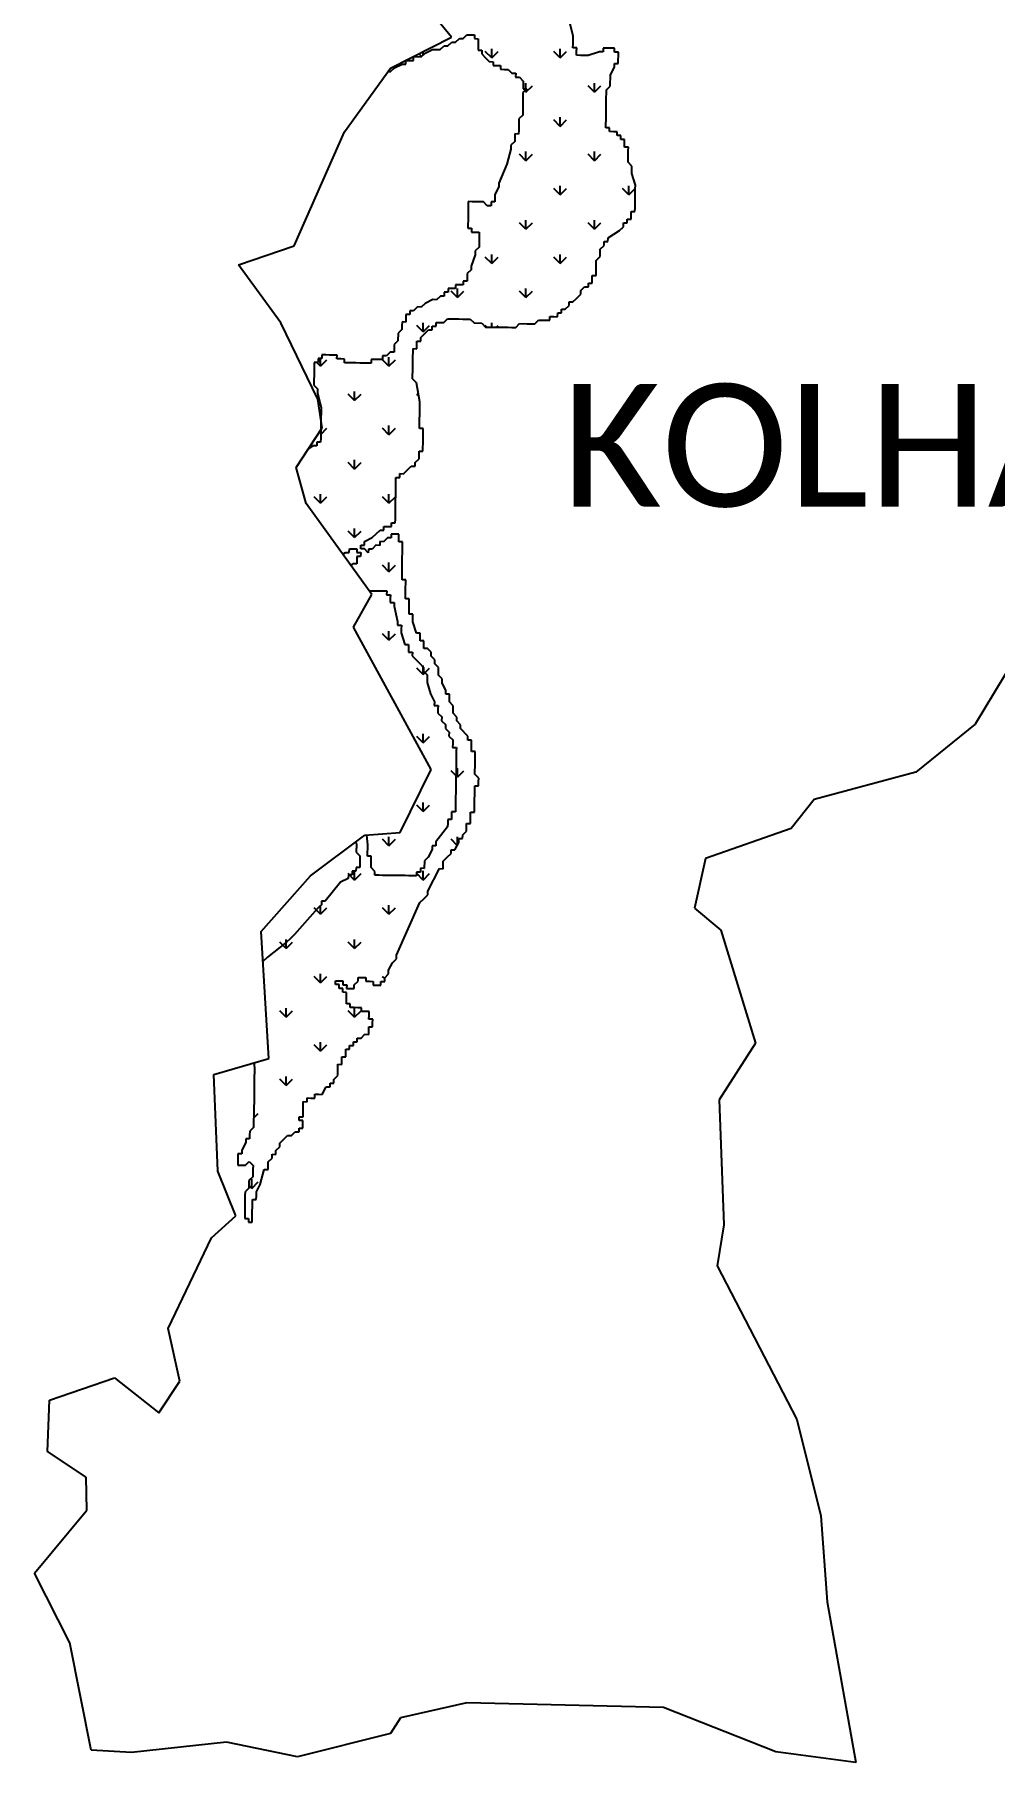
# Model space of a CAD drawing. Header units: metres. Extents: x 264905 to 276210, y 2136098 to 2155975.
# Drawn here: x 264905 to 265912, y 2153187 to 2154999 of the extents above; entities that cross this region are included whole.
import ezdxf

# ---------------------------------------------------------------- set-up
doc = ezdxf.new("R2010")
doc.units = ezdxf.units.M
for name, color, linetype in [('MANGROOVES', 112, 'Continuous'), ('village', 3, 'Continuous'), ('VILLAGE NAME', 250, 'Continuous')]:
    doc.layers.add(name, color=color, linetype=linetype)
doc.styles.add('MtXpl_Calibri', font='calibri.ttf')

msp = doc.modelspace()

# ---------------------------------------------------------------- linework, layer by layer
at = {"layer": 'MANGROOVES'}
for p, q in [((265469.9, 2154996.7), (265466.1, 2155012.7)), ((265330.5, 2154982.9), (265334.6, 2154986.8)), ((265334.6, 2154986.8), (265338.5, 2154986.8)), ((265338.5, 2154986.8), (265342.6, 2154990.7)), ((265342.6, 2154990.7), (265346.5, 2154990.6)), ((265346.5, 2154990.6), (265350.6, 2154994.5)), ((265350.6, 2154994.5), (265354.5, 2154994.5)), ((265354.5, 2154994.5), (265358.6, 2154998.4)), ((265358.6, 2154998.4), (265362.6, 2154998.3)), ((265362.6, 2154998.3), (265366.5, 2154998.3)), ((265366.5, 2154998.3), (265366.5, 2154994.3)), ((265366.5, 2154994.3), (265370.4, 2154994.2)), ((265370.4, 2154990.3), (265370.3, 2154986.3)), ((265370.3, 2154986.3), (265370.3, 2154982.3)), ((265370.4, 2154994.2), (265370.4, 2154990.3)), ((265469.7, 2154984.8), (265469.8, 2154988.8)), ((265473.7, 2154984.7), (265469.7, 2154984.8)), ((265469.8, 2154992.8), (265469.9, 2154996.7)), ((265469.8, 2154988.8), (265469.8, 2154992.8)), ((265473.6, 2154980.8), (265473.7, 2154984.7)), ((265501.5, 2154984.3), (265501.4, 2154980.4)), ((265505.5, 2154984.3), (265501.5, 2154984.3)), ((265509.5, 2154984.2), (265505.5, 2154984.3)), ((265513.4, 2154984.2), (265509.5, 2154984.2)), ((265513.4, 2154980.2), (265513.4, 2154984.2)), ((265282.5, 2154963.7), (265290.5, 2154967.6)), ((265290.5, 2154967.6), (265294.5, 2154967.5)), ((265294.5, 2154967.5), (265294.6, 2154971.5)), ((265294.6, 2154971.5), (265298.5, 2154971.4)), ((265298.5, 2154971.4), (265302.5, 2154971.4)), ((265302.5, 2154971.4), (265302.6, 2154975.4)), ((265302.6, 2154975.4), (265310.5, 2154975.2)), ((265310.5, 2154975.2), (265314.6, 2154979.2)), ((265314.6, 2154979.2), (265322.6, 2154983)), ((265322.6, 2154983), (265326.5, 2154983)), ((265326.5, 2154983), (265330.5, 2154982.9)), ((265370.3, 2154982.3), (265374.2, 2154982.2)), ((265374.2, 2154982.2), (265374.2, 2154978.3)), ((265374.2, 2154978.3), (265378.1, 2154974.2)), ((265378.1, 2154974.2), (265382, 2154970.2)), ((265382, 2154970.2), (265386, 2154970.1)), ((265386, 2154970.1), (265385.9, 2154966.2)), ((265385.9, 2154966.2), (265389.9, 2154966.1)), ((265389.9, 2154966.1), (265393.9, 2154966)), ((265393.9, 2154966), (265393.8, 2154962.1)), ((265473.6, 2154976.8), (265473.6, 2154980.8)), ((265477.5, 2154976.7), (265473.6, 2154976.8)), ((265481.5, 2154976.7), (265477.5, 2154976.7)), ((265485.5, 2154976.6), (265481.5, 2154976.7)), ((265497.5, 2154980.4), (265485.5, 2154976.6)), ((265501.4, 2154980.4), (265497.5, 2154980.4)), ((265513.1, 2154964.3), (265513.2, 2154968.3)), ((265513.2, 2154968.3), (265517.2, 2154968.2)), ((265517.3, 2154980.1), (265513.4, 2154980.2)), ((265517.2, 2154972.2), (265517.3, 2154976.1)), ((265517.2, 2154968.2), (265517.2, 2154972.2)), ((265517.3, 2154976.1), (265517.3, 2154980.1)), ((265275.8, 2154959.8), (265278.5, 2154959.8)), ((265278.5, 2154959.8), (265282.5, 2154963.7)), ((265393.8, 2154962.1), (265397.8, 2154962)), ((265397.8, 2154962), (265401.8, 2154962)), ((265401.8, 2154962), (265405.7, 2154957.9)), ((265405.7, 2154957.9), (265409.7, 2154957.9)), ((265409.7, 2154957.9), (265409.6, 2154953.9)), ((265409.6, 2154953.9), (265413.6, 2154953.8)), ((265413.6, 2154953.8), (265417.5, 2154949.8)), ((265417.5, 2154949.8), (265417.4, 2154945.8)), ((265508.9, 2154948.4), (265509, 2154952.4)), ((265508.9, 2154944.5), (265508.9, 2154948.4)), ((265509, 2154956.4), (265513.1, 2154964.3)), ((265509, 2154952.4), (265509, 2154956.4)), ((265417.3, 2154933.9), (265417.1, 2154925.9)), ((265421.4, 2154941.8), (265417.3, 2154937.9)), ((265417.3, 2154937.9), (265417.3, 2154933.9)), ((265417.4, 2154945.8), (265417.4, 2154941.8)), ((265417.4, 2154941.8), (265421.4, 2154941.8)), ((265504.7, 2154932.6), (265504.8, 2154936.6)), ((265504.7, 2154928.6), (265504.7, 2154932.6)), ((265504.8, 2154940.5), (265508.9, 2154944.5)), ((265504.8, 2154936.6), (265504.8, 2154940.5)), ((265417, 2154914), (265412.9, 2154910.1)), ((265417.1, 2154925.9), (265417, 2154914)), ((265504.4, 2154912.7), (265504.5, 2154916.7)), ((265504.4, 2154908.7), (265504.4, 2154912.7)), ((265504.5, 2154920.7), (265504.6, 2154924.6)), ((265504.5, 2154916.7), (265504.5, 2154920.7)), ((265504.6, 2154924.6), (265504.7, 2154928.6)), ((265412.7, 2154894.2), (265408.7, 2154894.3)), ((265408.7, 2154894.3), (265408.7, 2154890.3)), ((265412.8, 2154898.2), (265412.7, 2154894.2)), ((265412.9, 2154906.1), (265412.8, 2154902.1)), ((265412.8, 2154902.1), (265412.8, 2154898.2)), ((265412.9, 2154910.1), (265412.9, 2154906.1)), ((265504.2, 2154900.8), (265504.3, 2154904.8)), ((265508.2, 2154900.7), (265504.2, 2154900.8)), ((265504.3, 2154904.8), (265504.4, 2154908.7)), ((265508.2, 2154896.8), (265508.2, 2154900.7)), ((265512.1, 2154896.7), (265508.2, 2154896.8)), ((265516.1, 2154896.6), (265512.1, 2154896.7)), ((265516, 2154892.7), (265516.1, 2154896.6)), ((265404.5, 2154878.4), (265400.3, 2154862.6)), ((265404.6, 2154882.4), (265404.5, 2154878.4)), ((265408.6, 2154886.3), (265404.6, 2154882.4)), ((265408.7, 2154890.3), (265408.6, 2154886.3)), ((265520, 2154892.6), (265516, 2154892.7)), ((265520, 2154888.6), (265520, 2154892.6)), ((265523.9, 2154888.6), (265520, 2154888.6)), ((265523.8, 2154880.6), (265523.9, 2154884.6)), ((265527.8, 2154880.6), (265523.8, 2154880.6)), ((265523.9, 2154884.6), (265523.9, 2154888.6)), ((265527.7, 2154876.6), (265527.8, 2154880.6)), ((265527.7, 2154872.6), (265527.7, 2154876.6)), ((265400.3, 2154862.6), (265392.1, 2154842.8)), ((265527.6, 2154864.7), (265527.7, 2154872.6)), ((265531.5, 2154860.6), (265527.6, 2154864.7)), ((265531.4, 2154852.7), (265531.5, 2154860.6)), ((265392, 2154838.8), (265387.9, 2154830.9)), ((265392.1, 2154842.8), (265392, 2154838.8)), ((265535.2, 2154840.7), (265531.4, 2154852.7)), ((265535.1, 2154836.7), (265535.2, 2154840.7)), ((265360, 2154823.4), (265359.9, 2154819.4)), ((265363.9, 2154823.3), (265360, 2154823.4)), ((265367.9, 2154823.3), (265363.9, 2154823.3)), ((265371.9, 2154823.2), (265367.9, 2154823.3)), ((265375.9, 2154823.2), (265371.9, 2154823.2)), ((265379.8, 2154819.1), (265375.9, 2154823.2)), ((265387.8, 2154823), (265383.8, 2154823)), ((265383.8, 2154823), (265383.8, 2154819.1)), ((265387.9, 2154830.9), (265387.8, 2154827)), ((265387.8, 2154827), (265387.8, 2154823)), ((265534.8, 2154816.8), (265534.9, 2154820.8)), ((265534.9, 2154824.8), (265535, 2154828.8)), ((265534.9, 2154820.8), (265534.9, 2154824.8)), ((265535, 2154832.7), (265535.1, 2154836.7)), ((265535, 2154828.8), (265535, 2154832.7)), ((265359.7, 2154803.5), (265359.6, 2154799.5)), ((265359.8, 2154811.5), (265359.7, 2154803.5)), ((265359.9, 2154819.4), (265359.8, 2154815.4)), ((265359.8, 2154815.4), (265359.8, 2154811.5)), ((265383.8, 2154819.1), (265379.8, 2154819.1)), ((265526.6, 2154801), (265526.7, 2154805)), ((265526.7, 2154805), (265530.6, 2154805)), ((265530.6, 2154805), (265530.7, 2154808.9)), ((265530.7, 2154808.9), (265530.8, 2154812.9)), ((265530.8, 2154812.9), (265534.7, 2154812.9)), ((265534.7, 2154812.9), (265534.8, 2154816.8)), ((265359.6, 2154799.5), (265359.6, 2154795.6)), ((265359.6, 2154795.6), (265363.5, 2154795.5)), ((265363.5, 2154795.5), (265363.5, 2154791.5)), ((265363.5, 2154791.5), (265367.4, 2154791.5)), ((265367.4, 2154791.5), (265371.4, 2154791.4)), ((265371.4, 2154787.4), (265371.3, 2154783.5)), ((265371.4, 2154791.4), (265371.4, 2154787.4)), ((265506.4, 2154781.5), (265506.5, 2154785.4)), ((265506.5, 2154785.4), (265518.5, 2154793.2)), ((265518.5, 2154793.2), (265522.6, 2154797.1)), ((265522.6, 2154797.1), (265522.6, 2154801.1)), ((265522.6, 2154801.1), (265526.6, 2154801)), ((265367.1, 2154767.6), (265362.9, 2154755.8)), ((265371.2, 2154775.5), (265367.1, 2154771.6)), ((265367.1, 2154771.6), (265367.1, 2154767.6)), ((265371.3, 2154783.5), (265371.2, 2154779.5)), ((265371.2, 2154779.5), (265371.2, 2154775.5)), ((265498.3, 2154769.7), (265498.4, 2154773.6)), ((265498.3, 2154765.7), (265498.3, 2154769.7)), ((265498.4, 2154773.6), (265502.4, 2154777.5)), ((265502.4, 2154777.5), (265502.5, 2154781.5)), ((265502.5, 2154781.5), (265506.4, 2154781.5)), ((265362.9, 2154751.8), (265358.8, 2154747.9)), ((265362.9, 2154755.8), (265362.9, 2154751.8)), ((265494, 2154749.8), (265494.1, 2154753.8)), ((265494, 2154745.9), (265494, 2154749.8)), ((265494.1, 2154753.8), (265494.2, 2154757.8)), ((265494.2, 2154761.8), (265498.3, 2154765.7)), ((265494.2, 2154757.8), (265494.2, 2154761.8)), ((265342.7, 2154732.2), (265338.7, 2154732.3)), ((265338.7, 2154732.3), (265338.7, 2154728.3)), ((265346.7, 2154732.1), (265342.7, 2154732.2)), ((265350.7, 2154736.1), (265346.7, 2154736.1)), ((265346.7, 2154736.1), (265346.7, 2154732.1)), ((265354.7, 2154736), (265350.7, 2154736.1)), ((265358.7, 2154739.9), (265354.7, 2154740)), ((265354.7, 2154740), (265354.7, 2154736)), ((265358.8, 2154743.9), (265358.7, 2154739.9)), ((265358.8, 2154747.9), (265358.8, 2154743.9)), ((265477.8, 2154726.2), (265477.9, 2154730.2)), ((265477.9, 2154730.2), (265481.9, 2154734.1)), ((265481.9, 2154734.1), (265485.9, 2154734.1)), ((265485.9, 2154734.1), (265485.9, 2154738)), ((265485.9, 2154738), (265489.9, 2154738)), ((265489.9, 2154738), (265490, 2154741.9)), ((265490, 2154741.9), (265490, 2154745.9)), ((265490, 2154745.9), (265494, 2154745.9)), ((265306.6, 2154712.9), (265302.6, 2154708.9)), ((265310.6, 2154712.8), (265306.6, 2154712.9)), ((265314.6, 2154716.7), (265310.6, 2154712.8)), ((265322.7, 2154720.6), (265314.6, 2154716.7)), ((265326.6, 2154720.5), (265322.7, 2154720.6)), ((265330.7, 2154724.4), (265326.6, 2154720.5)), ((265334.6, 2154724.4), (265330.7, 2154724.4)), ((265334.7, 2154728.3), (265334.6, 2154724.4)), ((265338.7, 2154728.3), (265334.7, 2154728.3)), ((265461.7, 2154710.6), (265465.7, 2154714.5)), ((265465.7, 2154714.5), (265465.8, 2154718.4)), ((265465.8, 2154718.4), (265469.7, 2154718.4)), ((265469.7, 2154718.4), (265473.8, 2154722.3)), ((265473.8, 2154722.3), (265477.8, 2154726.2)), ((265290.5, 2154697.2), (265290.4, 2154693.2)), ((265294.5, 2154697.1), (265290.5, 2154697.2)), ((265294.6, 2154705.1), (265294.5, 2154701.1)), ((265294.5, 2154701.1), (265294.5, 2154697.1)), ((265298.6, 2154705), (265294.6, 2154705.1)), ((265302.6, 2154708.9), (265298.6, 2154709)), ((265298.6, 2154709), (265298.6, 2154705)), ((265326.2, 2154692.7), (265326.3, 2154696.7)), ((265326.3, 2154696.7), (265330.3, 2154696.6)), ((265330.3, 2154696.6), (265334.2, 2154696.5)), ((265334.2, 2154696.5), (265338.3, 2154700.5)), ((265338.3, 2154700.5), (265342.2, 2154700.4)), ((265342.2, 2154700.4), (265346.2, 2154700.3)), ((265346.2, 2154700.3), (265350.2, 2154700.3)), ((265350.2, 2154700.3), (265354.2, 2154700.2)), ((265354.2, 2154700.2), (265358.1, 2154700.2)), ((265358.1, 2154700.2), (265362.1, 2154700.1)), ((265362.1, 2154700.1), (265366, 2154696.1)), ((265366, 2154696.1), (265374, 2154695.9)), ((265374, 2154695.9), (265377.9, 2154691.9)), ((265409.7, 2154691.4), (265413.7, 2154695.4)), ((265413.7, 2154695.4), (265421.7, 2154695.2)), ((265421.7, 2154695.2), (265429.6, 2154695.1)), ((265429.6, 2154695.1), (265433.7, 2154699)), ((265433.7, 2154699), (265437.6, 2154699)), ((265437.6, 2154699), (265441.6, 2154698.9)), ((265441.6, 2154698.9), (265445.6, 2154698.9)), ((265445.6, 2154698.9), (265445.6, 2154702.8)), ((265445.6, 2154702.8), (265449.6, 2154702.8)), ((265449.6, 2154702.8), (265453.6, 2154702.7)), ((265453.6, 2154702.7), (265453.7, 2154706.7)), ((265453.7, 2154706.7), (265457.6, 2154706.6)), ((265457.6, 2154706.6), (265457.7, 2154710.6)), ((265457.7, 2154710.6), (265461.7, 2154710.6)), ((265286.2, 2154677.4), (265282.2, 2154673.4)), ((265286.4, 2154685.3), (265286.2, 2154677.4)), ((265290.4, 2154689.2), (265286.4, 2154685.3)), ((265290.4, 2154693.2), (265290.4, 2154689.2)), ((265306, 2154673.1), (265306.1, 2154677.1)), ((265306.1, 2154677.1), (265310.1, 2154677)), ((265310.1, 2154681), (265314.2, 2154684.9)), ((265310.1, 2154677), (265310.1, 2154681)), ((265314.2, 2154684.9), (265318.2, 2154688.8)), ((265318.2, 2154688.8), (265322.2, 2154688.8)), ((265322.2, 2154688.8), (265322.2, 2154692.7)), ((265322.2, 2154692.7), (265326.2, 2154692.7)), ((265377.9, 2154691.9), (265381.9, 2154691.9)), ((265381.9, 2154691.9), (265385.8, 2154691.8)), ((265385.8, 2154691.8), (265389.8, 2154691.7)), ((265389.8, 2154691.7), (265393.8, 2154691.7)), ((265393.8, 2154691.7), (265401.7, 2154691.6)), ((265401.7, 2154691.6), (265405.7, 2154691.5)), ((265405.7, 2154691.5), (265409.7, 2154691.4)), ((265202.5, 2154658.7), (265202.4, 2154654.8)), ((265206.4, 2154658.7), (265202.5, 2154658.7)), ((265206.5, 2154662.6), (265206.4, 2154658.7)), ((265210.5, 2154662.6), (265206.5, 2154662.6)), ((265214.4, 2154662.5), (265210.5, 2154662.6)), ((265218.4, 2154662.5), (265214.4, 2154662.5)), ((265222.4, 2154662.4), (265218.4, 2154662.5)), ((265222.3, 2154658.4), (265222.4, 2154662.4)), ((265226.3, 2154658.4), (265222.3, 2154658.4)), ((265230.3, 2154658.3), (265226.3, 2154658.4)), ((265230.2, 2154654.3), (265230.3, 2154658.3)), ((265262.1, 2154657.8), (265258.1, 2154657.9)), ((265258.1, 2154657.9), (265258.1, 2154653.9)), ((265266.1, 2154657.8), (265262.1, 2154657.8)), ((265270, 2154657.7), (265266.1, 2154657.8)), ((265270.1, 2154661.7), (265270, 2154657.7)), ((265274.1, 2154661.6), (265270.1, 2154661.7)), ((265278.1, 2154665.6), (265274.1, 2154661.6)), ((265282.1, 2154665.5), (265278.1, 2154665.6)), ((265282.2, 2154673.4), (265282.1, 2154669.5)), ((265282.1, 2154669.5), (265282.1, 2154665.5)), ((265301.8, 2154657.3), (265301.9, 2154661.2)), ((265301.9, 2154661.2), (265302, 2154665.2)), ((265302, 2154665.2), (265302, 2154669.2)), ((265302, 2154669.2), (265306, 2154669.1)), ((265306, 2154669.1), (265306, 2154673.1)), ((265198.3, 2154642.9), (265198.1, 2154634.9)), ((265198.4, 2154650.8), (265198.3, 2154646.9)), ((265198.3, 2154646.9), (265198.3, 2154642.9)), ((265202.4, 2154654.8), (265198.4, 2154654.8)), ((265198.4, 2154654.8), (265198.4, 2154650.8)), ((265234.2, 2154654.3), (265230.2, 2154654.3)), ((265238.2, 2154654.2), (265234.2, 2154654.3)), ((265242.2, 2154654.2), (265238.2, 2154654.2)), ((265246.1, 2154654.1), (265242.2, 2154654.2)), ((265250.1, 2154654), (265246.1, 2154654.1)), ((265254.1, 2154654), (265250.1, 2154654)), ((265258.1, 2154653.9), (265254.1, 2154654)), ((265301.5, 2154637.4), (265301.6, 2154641.4)), ((265301.6, 2154641.4), (265301.7, 2154645.3)), ((265301.7, 2154649.3), (265301.8, 2154653.3)), ((265301.7, 2154645.3), (265301.7, 2154649.3)), ((265301.8, 2154653.3), (265301.8, 2154657.3)), ((265198.1, 2154634.9), (265198.1, 2154631)), ((265198.1, 2154631), (265202, 2154626.9)), ((265202, 2154626.9), (265201.9, 2154622.9)), ((265201.9, 2154622.9), (265205.7, 2154607)), ((265305.5, 2154633.3), (265301.5, 2154637.4)), ((265309.1, 2154613.4), (265305.5, 2154633.3)), ((265205.7, 2154607), (265205.4, 2154591.1)), ((265309, 2154605.5), (265309.1, 2154609.4)), ((265309, 2154601.5), (265309, 2154605.5)), ((265309.1, 2154609.4), (265309.1, 2154613.4)), ((265205.4, 2154587.1), (265205.3, 2154583.1)), ((265205.4, 2154591.1), (265205.4, 2154587.1)), ((265308.7, 2154585.6), (265308.8, 2154589.6)), ((265312.7, 2154585.5), (265308.7, 2154585.6)), ((265308.8, 2154593.5), (265309, 2154601.5)), ((265308.8, 2154589.6), (265308.8, 2154593.5)), ((265312.6, 2154581.5), (265312.7, 2154585.5)), ((265197.1, 2154567.3), (265192.4, 2154564.3)), ((265201.1, 2154567.3), (265197.1, 2154567.3)), ((265201.2, 2154571.3), (265201.1, 2154567.3)), ((265205.1, 2154571.2), (265201.2, 2154571.3)), ((265205.2, 2154575.2), (265205.1, 2154571.2)), ((265205.3, 2154579.2), (265205.2, 2154575.2)), ((265205.3, 2154583.1), (265205.3, 2154579.2)), ((265312.4, 2154565.6), (265312.5, 2154569.6)), ((265312.5, 2154573.6), (265312.6, 2154581.5)), ((265312.5, 2154569.6), (265312.5, 2154573.6)), ((265304.2, 2154549.9), (265308.3, 2154553.8)), ((265304.2, 2154545.9), (265304.2, 2154549.9)), ((265308.3, 2154557.7), (265308.4, 2154561.7)), ((265308.3, 2154553.8), (265308.3, 2154557.7)), ((265308.4, 2154561.7), (265312.3, 2154561.7)), ((265312.3, 2154561.7), (265312.4, 2154565.6)), ((265284, 2154530.3), (265284.1, 2154534.2)), ((265284.1, 2154534.2), (265288.1, 2154534.2)), ((265288.1, 2154534.2), (265288.1, 2154538.2)), ((265288.1, 2154538.2), (265292.1, 2154538.1)), ((265292.1, 2154538.1), (265296.2, 2154542)), ((265296.2, 2154542), (265300.2, 2154545.9)), ((265300.2, 2154545.9), (265304.2, 2154545.9)), ((265283.7, 2154506.4), (265283.9, 2154518.3)), ((265283.9, 2154522.3), (265284, 2154526.3)), ((265283.9, 2154518.3), (265283.9, 2154522.3)), ((265284, 2154526.3), (265284, 2154530.3)), ((265283.5, 2154494.5), (265283.6, 2154498.5)), ((265283.6, 2154498.5), (265283.7, 2154506.4)), ((265259.3, 2154471), (265267.4, 2154478.8)), ((265267.4, 2154478.8), (265271.4, 2154478.8)), ((265271.4, 2154478.8), (265271.4, 2154482.7)), ((265271.4, 2154482.7), (265279.4, 2154482.6)), ((265279.4, 2154482.6), (265279.4, 2154486.6)), ((265279.4, 2154486.6), (265283.4, 2154486.5)), ((265283.4, 2154486.5), (265283.5, 2154490.5)), ((265283.5, 2154490.5), (265283.5, 2154494.5)), ((265235.2, 2154455.4), (265235.3, 2154459.4)), ((265235.3, 2154459.4), (265239.3, 2154459.4)), ((265239.3, 2154459.4), (265243.2, 2154459.3)), ((265243.2, 2154459.3), (265243.2, 2154455.3)), ((265247.2, 2154459.2), (265247.3, 2154463.2)), ((265251.2, 2154459.2), (265247.2, 2154459.2)), ((265247.3, 2154463.2), (265251.2, 2154463.2)), ((265251.2, 2154463.2), (265251.3, 2154467.1)), ((265255.1, 2154455.1), (265251.2, 2154459.2)), ((265251.3, 2154467.1), (265259.3, 2154471)), ((265255.2, 2154459.1), (265255.1, 2154455.1)), ((265259.1, 2154459.1), (265255.2, 2154459.1)), ((265263.2, 2154463), (265259.1, 2154459.1)), ((265267.1, 2154462.9), (265263.2, 2154463)), ((265267.2, 2154466.9), (265267.1, 2154462.9)), ((265271.2, 2154466.8), (265267.2, 2154466.9)), ((265275.2, 2154470.8), (265271.2, 2154466.8)), ((265279.2, 2154470.7), (265275.2, 2154470.8)), ((265283.2, 2154474.6), (265279.2, 2154474.7)), ((265279.2, 2154474.7), (265279.2, 2154470.7)), ((265287.2, 2154474.6), (265283.2, 2154474.6)), ((265287.1, 2154470.6), (265287.2, 2154474.6)), ((265287.1, 2154466.6), (265287.1, 2154470.6)), ((265291.1, 2154466.5), (265287.1, 2154466.6)), ((265290.9, 2154458.6), (265291, 2154462.6)), ((265290.9, 2154454.6), (265290.9, 2154458.6)), ((265291, 2154462.6), (265291.1, 2154466.5)), ((265228.4, 2154453.6), (265231.3, 2154455.5)), ((265231.3, 2154455.5), (265235.2, 2154455.4)), ((265239, 2154443.5), (265237, 2154441.5)), ((265243, 2154443.4), (265239, 2154443.5)), ((265243.1, 2154447.4), (265243, 2154443.4)), ((265247.1, 2154451.3), (265243.1, 2154451.4)), ((265243.1, 2154451.4), (265243.1, 2154447.4)), ((265243.2, 2154455.3), (265247.2, 2154455.3)), ((265247.2, 2154455.3), (265247.1, 2154451.3)), ((265290.6, 2154438.7), (265290.8, 2154446.7)), ((265290.8, 2154450.6), (265290.9, 2154454.6)), ((265290.8, 2154446.7), (265290.8, 2154450.6)), ((265290.5, 2154430.8), (265290.6, 2154434.7)), ((265290.5, 2154426.8), (265290.5, 2154430.8)), ((265294.4, 2154426.7), (265290.5, 2154426.8)), ((265290.6, 2154434.7), (265290.6, 2154438.7)), ((265294.3, 2154418.8), (265294.4, 2154422.8)), ((265294.4, 2154422.8), (265294.4, 2154426.7)), ((265256, 2154415.4), (265258.5, 2154415.3)), ((265258.5, 2154415.3), (265262.5, 2154415.3)), ((265262.5, 2154415.3), (265266.4, 2154415.2)), ((265266.4, 2154415.2), (265270.4, 2154415.2)), ((265270.4, 2154415.2), (265274.4, 2154415.1)), ((265274.4, 2154415.1), (265274.3, 2154411.1)), ((265274.3, 2154411.1), (265278.3, 2154411.1)), ((265278.3, 2154411.1), (265278.2, 2154407.1)), ((265278.2, 2154407.1), (265278.2, 2154403.1)), ((265294.1, 2154406.9), (265294.2, 2154410.8)), ((265298.1, 2154406.8), (265294.1, 2154406.9)), ((265294.2, 2154410.8), (265294.3, 2154418.8)), ((265298, 2154398.8), (265298.1, 2154406.8)), ((265278.2, 2154403.1), (265282.2, 2154403.1)), ((265282.2, 2154403.1), (265282.1, 2154399.1)), ((265282.1, 2154399.1), (265285.8, 2154383.1)), ((265297.9, 2154394.9), (265298, 2154398.8)), ((265297.9, 2154390.9), (265297.9, 2154394.9)), ((265301.9, 2154390.8), (265297.9, 2154390.9)), ((265301.7, 2154382.9), (265301.9, 2154390.8)), ((265285.8, 2154383.1), (265285.8, 2154379.1)), ((265285.8, 2154379.1), (265289.8, 2154379.1)), ((265289.7, 2154375.1), (265289.6, 2154371.1)), ((265289.6, 2154371.1), (265293.4, 2154359.1)), ((265289.8, 2154379.1), (265289.7, 2154375.1)), ((265305.5, 2154370.9), (265301.7, 2154382.9)), ((265309.5, 2154370.8), (265305.5, 2154370.9)), ((265309.5, 2154366.9), (265309.5, 2154370.8)), ((265293.4, 2154359.1), (265297.4, 2154359.1)), ((265297.4, 2154355.1), (265297.3, 2154351.1)), ((265297.3, 2154351.1), (265301.3, 2154351.1)), ((265297.4, 2154359.1), (265297.4, 2154355.1)), ((265301.3, 2154351.1), (265301.2, 2154347.1)), ((265309.4, 2154362.9), (265309.5, 2154366.9)), ((265313.4, 2154362.8), (265309.4, 2154362.9)), ((265313.3, 2154358.9), (265313.4, 2154362.8)), ((265313.3, 2154354.9), (265313.3, 2154358.9)), ((265317.2, 2154354.8), (265313.3, 2154354.9)), ((265321.1, 2154350.8), (265317.2, 2154354.8)), ((265321.1, 2154346.8), (265321.1, 2154350.8)), ((265301.2, 2154347.1), (265305.1, 2154343.1)), ((265305.1, 2154343.1), (265309, 2154339)), ((265309, 2154339), (265313, 2154335)), ((265313, 2154335), (265312.9, 2154331)), ((265325, 2154342.8), (265321.1, 2154346.8)), ((265324.9, 2154338.8), (265325, 2154342.8)), ((265328.9, 2154334.8), (265324.9, 2154338.8)), ((265328.8, 2154330.8), (265328.9, 2154334.8)), ((265312.9, 2154331), (265316.8, 2154327)), ((265316.8, 2154323), (265316.7, 2154319)), ((265316.7, 2154319), (265320.5, 2154307.1)), ((265316.8, 2154327), (265316.8, 2154323)), ((265328.7, 2154326.8), (265328.8, 2154330.8)), ((265332.7, 2154322.8), (265328.7, 2154326.8)), ((265332.6, 2154318.8), (265332.7, 2154322.8)), ((265336.5, 2154310.8), (265332.6, 2154318.8)), ((265320.5, 2154307.1), (265324.4, 2154299)), ((265324.4, 2154299), (265324.3, 2154295.1)), ((265336.4, 2154306.8), (265336.5, 2154310.8)), ((265340.4, 2154306.8), (265336.4, 2154306.8)), ((265340.3, 2154298.8), (265340.4, 2154306.8)), ((265344.2, 2154294.8), (265340.3, 2154298.8)), ((265324.3, 2154295.1), (265328.3, 2154295)), ((265328.2, 2154291), (265328.1, 2154287.1)), ((265328.1, 2154287.1), (265332.1, 2154283)), ((265328.3, 2154295), (265328.2, 2154291)), ((265332.1, 2154283), (265332, 2154279)), ((265332, 2154279), (265335.9, 2154275)), ((265344, 2154286.8), (265344.1, 2154290.8)), ((265348, 2154282.8), (265344, 2154286.8)), ((265344.1, 2154290.8), (265344.2, 2154294.8)), ((265347.9, 2154278.8), (265348, 2154282.8)), ((265351.8, 2154274.8), (265347.9, 2154278.8)), ((265335.9, 2154275), (265335.9, 2154271)), ((265335.9, 2154271), (265339.8, 2154267)), ((265339.8, 2154267), (265339.7, 2154263)), ((265339.7, 2154263), (265343.6, 2154259)), ((265343.6, 2154259), (265343.6, 2154255)), ((265351.8, 2154270.8), (265351.8, 2154274.8)), ((265359.6, 2154262.7), (265351.8, 2154270.8)), ((265359.5, 2154258.8), (265359.6, 2154262.7)), ((265343.6, 2154255), (265343.5, 2154251)), ((265343.5, 2154251), (265347.5, 2154251)), ((265347.4, 2154243), (265347.3, 2154239.1)), ((265347.5, 2154251), (265347.4, 2154247)), ((265347.4, 2154247), (265347.4, 2154243)), ((265363.5, 2154258.7), (265359.5, 2154258.8)), ((265363.3, 2154246.8), (265363.4, 2154250.7)), ((265367.3, 2154246.7), (265363.3, 2154246.8)), ((265363.4, 2154250.7), (265363.5, 2154254.7)), ((265363.5, 2154254.7), (265363.5, 2154258.7)), ((265367.2, 2154242.7), (265367.3, 2154246.7)), ((265367.2, 2154238.8), (265367.2, 2154242.7)), ((265347.1, 2154223.2), (265347, 2154219.2)), ((265347.2, 2154231.1), (265347.1, 2154227.1)), ((265347.1, 2154227.1), (265347.1, 2154223.2)), ((265347.3, 2154235.1), (265347.2, 2154231.1)), ((265347.3, 2154239.1), (265347.3, 2154235.1)), ((265367, 2154226.8), (265367.1, 2154230.8)), ((265367, 2154222.9), (265367, 2154226.8)), ((265370.9, 2154218.8), (265367, 2154222.9)), ((265367.1, 2154234.8), (265367.2, 2154238.8)), ((265367.1, 2154230.8), (265367.1, 2154234.8)), ((265346.9, 2154211.2), (265346.8, 2154203.3)), ((265347, 2154219.2), (265346.9, 2154211.2)), ((265366.7, 2154207), (265366.8, 2154210.9)), ((265366.7, 2154203), (265366.7, 2154207)), ((265366.8, 2154210.9), (265370.8, 2154210.9)), ((265370.8, 2154214.8), (265370.9, 2154218.8)), ((265370.8, 2154210.9), (265370.8, 2154214.8)), ((265346.6, 2154191.3), (265346.5, 2154187.4)), ((265346.5, 2154187.4), (265346.5, 2154183.4)), ((265346.7, 2154195.3), (265346.6, 2154191.3)), ((265346.8, 2154203.3), (265346.7, 2154199.3)), ((265346.7, 2154199.3), (265346.7, 2154195.3)), ((265366.4, 2154187.1), (265366.5, 2154191.1)), ((265366.4, 2154183.1), (265366.4, 2154187.1)), ((265366.5, 2154195), (265366.7, 2154203)), ((265366.5, 2154191.1), (265366.5, 2154195)), ((265338.4, 2154171.6), (265338.3, 2154167.6)), ((265342.4, 2154175.5), (265338.4, 2154175.6)), ((265338.4, 2154175.6), (265338.4, 2154171.6)), ((265342.5, 2154179.5), (265342.4, 2154175.5)), ((265346.5, 2154183.4), (265342.5, 2154183.5)), ((265342.5, 2154183.5), (265342.5, 2154179.5)), ((265358.2, 2154167.3), (265358.2, 2154171.3)), ((265358.2, 2154171.3), (265362.2, 2154171.2)), ((265362.2, 2154171.2), (265362.3, 2154175.2)), ((265362.3, 2154179.2), (265362.4, 2154183.2)), ((265362.3, 2154175.2), (265362.3, 2154179.2)), ((265362.4, 2154183.2), (265366.4, 2154183.1)), ((265242, 2154151.9), (265242.6, 2154149.2)), ((265254.5, 2154149), (265253.6, 2154159.1)), ((265338.3, 2154167.6), (265326.1, 2154151.9)), ((265326.1, 2154151.9), (265326.1, 2154147.9)), ((265345.9, 2154143.6), (265350, 2154151.5)), ((265350, 2154151.5), (265350.1, 2154155.5)), ((265350.1, 2154155.5), (265354, 2154155.5)), ((265354, 2154155.5), (265354.1, 2154159.4)), ((265354.1, 2154159.4), (265358.1, 2154163.3)), ((265358.1, 2154163.3), (265358.2, 2154167.3)), ((265242.6, 2154149.2), (265242.5, 2154141.2)), ((265242.5, 2154141.2), (265246.4, 2154137.2)), ((265246.4, 2154133.2), (265246.3, 2154129.2)), ((265246.4, 2154137.2), (265246.4, 2154133.2)), ((265254.4, 2154141), (265254.5, 2154145)), ((265254.4, 2154137), (265254.4, 2154141)), ((265258.3, 2154137), (265254.4, 2154137)), ((265254.5, 2154145), (265254.5, 2154149)), ((265258.2, 2154129), (265258.3, 2154133)), ((265258.3, 2154133), (265258.3, 2154137)), ((265313.9, 2154132.2), (265313.8, 2154124.2)), ((265318, 2154136.1), (265313.9, 2154132.2)), ((265322.1, 2154144), (265318, 2154136.1)), ((265326.1, 2154147.9), (265322.1, 2154148)), ((265322.1, 2154148), (265322.1, 2154144)), ((265333.8, 2154131.9), (265337.8, 2154135.8)), ((265337.8, 2154135.8), (265341.9, 2154139.7)), ((265341.9, 2154139.7), (265341.9, 2154143.7)), ((265341.9, 2154143.7), (265345.9, 2154143.6)), ((265234.2, 2154117.5), (265234.1, 2154113.5)), ((265238.2, 2154117.4), (265234.2, 2154117.5)), ((265242.2, 2154121.3), (265238.2, 2154121.4)), ((265238.2, 2154121.4), (265238.2, 2154117.4)), ((265242.3, 2154125.3), (265242.2, 2154121.3)), ((265246.2, 2154125.2), (265242.3, 2154125.3)), ((265246.3, 2154129.2), (265246.2, 2154125.2)), ((265258.2, 2154125.1), (265258.2, 2154129)), ((265262.1, 2154121), (265258.2, 2154125.1)), ((265262, 2154117.1), (265262.1, 2154121)), ((265266, 2154117), (265262, 2154117.1)), ((265270, 2154116.9), (265266, 2154117)), ((265273.9, 2154116.9), (265270, 2154116.9)), ((265281.9, 2154116.8), (265273.9, 2154116.9)), ((265289.8, 2154116.6), (265281.9, 2154116.8)), ((265293.8, 2154116.6), (265289.8, 2154116.6)), ((265297.8, 2154116.5), (265293.8, 2154116.6)), ((265301.8, 2154116.5), (265297.8, 2154116.5)), ((265305.7, 2154116.4), (265301.8, 2154116.5)), ((265305.8, 2154120.4), (265305.7, 2154116.4)), ((265309.8, 2154120.3), (265305.8, 2154120.4)), ((265313.8, 2154124.2), (265309.8, 2154124.3)), ((265309.8, 2154124.3), (265309.8, 2154120.3)), ((265317.4, 2154100.3), (265329.7, 2154124)), ((265329.7, 2154124), (265333.7, 2154123.9)), ((265333.7, 2154127.9), (265333.8, 2154131.9)), ((265333.7, 2154123.9), (265333.7, 2154127.9)), ((265226.1, 2154109.6), (265209.9, 2154090)), ((265234.1, 2154113.5), (265226.1, 2154109.6)), ((265313.3, 2154092.4), (265317.4, 2154096.3)), ((265317.4, 2154096.3), (265317.4, 2154100.3)), ((265201.9, 2154082.2), (265177.6, 2154054.7)), ((265205.9, 2154086.1), (265201.9, 2154082.2)), ((265206, 2154090), (265205.9, 2154086.1)), ((265209.9, 2154090), (265206, 2154090)), ((265284.6, 2154033.2), (265309.3, 2154088.5)), ((265309.3, 2154088.5), (265313.3, 2154092.4)), ((265169.5, 2154046.8), (265149.4, 2154031.2)), ((265173.6, 2154050.8), (265169.5, 2154046.8)), ((265177.6, 2154054.7), (265173.6, 2154050.8)), ((265149.4, 2154031.2), (265144.6, 2154026.5)), ((265276.4, 2154017.4), (265280.5, 2154025.3)), ((265280.5, 2154025.3), (265284.6, 2154029.2)), ((265284.6, 2154029.2), (265284.6, 2154033.2)), ((265220.6, 2154002.4), (265220.6, 2154006.3)), ((265220.6, 2154006.3), (265224.6, 2154006.3)), ((265224.6, 2154006.3), (265228.6, 2154006.2)), ((265228.6, 2154006.2), (265228.5, 2154002.2)), ((265240.4, 2154002.1), (265244.5, 2154006)), ((265244.5, 2154006), (265244.5, 2154009.9)), ((265244.5, 2154009.9), (265248.5, 2154009.9)), ((265248.5, 2154009.9), (265252.5, 2154009.8)), ((265252.5, 2154009.8), (265252.4, 2154005.9)), ((265252.4, 2154005.9), (265256.4, 2154005.8)), ((265256.4, 2154005.8), (265260.4, 2154005.7)), ((265260.4, 2154005.7), (265260.3, 2154001.8)), ((265268.3, 2154001.6), (265268.3, 2154005.6)), ((265268.3, 2154005.6), (265272.3, 2154005.6)), ((265272.3, 2154009.5), (265276.4, 2154013.5)), ((265272.3, 2154005.6), (265272.3, 2154009.5)), ((265276.4, 2154013.5), (265276.4, 2154017.4)), ((265224.5, 2154002.3), (265220.6, 2154002.4)), ((265224.5, 2153998.3), (265224.5, 2154002.3)), ((265228.4, 2153998.3), (265224.5, 2153998.3)), ((265228.4, 2153994.3), (265228.4, 2153998.3)), ((265232.4, 2153994.2), (265228.4, 2153994.3)), ((265228.5, 2154002.2), (265232.5, 2154002.2)), ((265232.2, 2153986.3), (265232.3, 2153990.2)), ((265232.3, 2153990.2), (265232.4, 2153994.2)), ((265232.5, 2154002.2), (265232.4, 2153998.2)), ((265232.4, 2153998.2), (265236.4, 2153998.1)), ((265236.4, 2153998.1), (265240.4, 2153998.1)), ((265240.4, 2153998.1), (265240.4, 2154002.1)), ((265260.3, 2154001.8), (265264.3, 2154001.7)), ((265264.3, 2154001.7), (265268.3, 2154001.6)), ((265232.2, 2153982.3), (265232.2, 2153986.3)), ((265236.2, 2153982.2), (265232.2, 2153982.3)), ((265236.1, 2153978.3), (265236.2, 2153982.2)), ((265240.1, 2153978.2), (265236.1, 2153978.3)), ((265244.1, 2153978.1), (265240.1, 2153978.2)), ((265248, 2153978.1), (265244.1, 2153978.1)), ((265248, 2153974.1), (265248, 2153978.1)), ((265251.9, 2153974.1), (265248, 2153974.1)), ((265255.9, 2153974), (265251.9, 2153974.1)), ((265255.8, 2153966), (265255.9, 2153970)), ((265255.9, 2153970), (265255.9, 2153974)), ((265255.6, 2153954.1), (265255.7, 2153958.1)), ((265255.6, 2153950.1), (265255.6, 2153954.1)), ((265255.7, 2153958.1), (265259.7, 2153958)), ((265259.8, 2153966), (265255.8, 2153966)), ((265259.7, 2153962), (265259.8, 2153966)), ((265259.7, 2153958), (265259.7, 2153962)), ((265231.4, 2153930.6), (265231.5, 2153934.6)), ((265231.5, 2153934.6), (265235.5, 2153934.5)), ((265235.5, 2153934.5), (265235.5, 2153938.5)), ((265235.5, 2153938.5), (265239.5, 2153938.4)), ((265239.5, 2153938.4), (265239.5, 2153942.4)), ((265239.5, 2153942.4), (265243.5, 2153942.4)), ((265243.5, 2153942.4), (265243.6, 2153946.3)), ((265243.6, 2153946.3), (265247.6, 2153946.3)), ((265247.6, 2153946.3), (265251.6, 2153950.2)), ((265251.6, 2153950.2), (265255.6, 2153950.1)), ((265135.3, 2153920.4), (265135.7, 2153912.2)), ((265223.2, 2153914.8), (265223.3, 2153918.8)), ((265223.2, 2153910.9), (265223.2, 2153914.8)), ((265223.3, 2153918.8), (265227.3, 2153918.7)), ((265227.3, 2153922.7), (265227.4, 2153926.7)), ((265227.3, 2153918.7), (265227.3, 2153922.7)), ((265227.4, 2153926.7), (265231.4, 2153926.6)), ((265231.4, 2153926.6), (265231.4, 2153930.6)), ((265135.6, 2153904.2), (265135.4, 2153892.3)), ((265135.7, 2153912.2), (265135.6, 2153904.2)), ((265215, 2153895.1), (265215, 2153899)), ((265215, 2153899), (265219, 2153899)), ((265219, 2153899), (265219.1, 2153903)), ((265219.1, 2153903), (265223.1, 2153906.9)), ((265223.1, 2153906.9), (265223.2, 2153910.9)), ((265135.3, 2153884.3), (265135.1, 2153868.4)), ((265135.4, 2153888.3), (265135.3, 2153884.3)), ((265135.4, 2153892.3), (265135.4, 2153888.3)), ((265186.9, 2153875.6), (265186.9, 2153879.6)), ((265186.9, 2153879.6), (265190.9, 2153879.5)), ((265190.9, 2153879.5), (265191, 2153883.5)), ((265191, 2153883.5), (265194.9, 2153883.4)), ((265194.9, 2153883.4), (265198.9, 2153883.4)), ((265198.9, 2153883.4), (265199, 2153887.4)), ((265199, 2153887.4), (265202.9, 2153887.3)), ((265202.9, 2153887.3), (265206.9, 2153887.2)), ((265206.9, 2153887.2), (265211, 2153895.1)), ((265211, 2153895.1), (265215, 2153895.1)), ((265135.1, 2153868.4), (265134.9, 2153856.5)), ((265182.7, 2153859.8), (265182.7, 2153863.7)), ((265182.7, 2153863.7), (265186.7, 2153863.7)), ((265186.7, 2153867.7), (265186.8, 2153871.6)), ((265186.7, 2153863.7), (265186.7, 2153867.7)), ((265186.8, 2153871.6), (265186.9, 2153875.6)), ((265130.8, 2153848.6), (265130.7, 2153844.6)), ((265130.7, 2153844.6), (265130.7, 2153840.7)), ((265134.8, 2153852.5), (265130.8, 2153848.6)), ((265134.9, 2153856.5), (265134.8, 2153852.5)), ((265166.5, 2153840.1), (265170.5, 2153844)), ((265170.5, 2153844), (265174.5, 2153844)), ((265174.5, 2153844), (265178.5, 2153847.9)), ((265178.5, 2153847.9), (265182.5, 2153847.8)), ((265182.5, 2153847.8), (265182.5, 2153851.8)), ((265182.5, 2153851.8), (265186.5, 2153851.8)), ((265186.6, 2153859.7), (265182.7, 2153859.8)), ((265186.5, 2153851.8), (265186.6, 2153855.7)), ((265186.6, 2153855.7), (265186.6, 2153859.7)), ((265122.5, 2153824.9), (265118.5, 2153824.9)), ((265118.5, 2153824.9), (265118.5, 2153821)), ((265122.6, 2153828.8), (265122.5, 2153824.9)), ((265126.7, 2153836.7), (265122.6, 2153828.8)), ((265130.7, 2153840.7), (265126.7, 2153840.7)), ((265126.7, 2153840.7), (265126.7, 2153836.7)), ((265154.2, 2153820.4), (265154.3, 2153824.4)), ((265154.3, 2153824.4), (265158.3, 2153824.3)), ((265158.3, 2153828.3), (265162.4, 2153832.2)), ((265158.3, 2153824.3), (265158.3, 2153828.3)), ((265162.4, 2153836.2), (265166.5, 2153840.1)), ((265162.4, 2153832.2), (265162.4, 2153836.2)), ((265118.5, 2153821), (265118.4, 2153817)), ((265118.4, 2153817), (265118.4, 2153813)), ((265118.4, 2153813), (265122.3, 2153812.9)), ((265122.3, 2153812.9), (265126.3, 2153812.9)), ((265126.3, 2153812.9), (265130.3, 2153816.8)), ((265130.3, 2153816.8), (265134.3, 2153812.8)), ((265134.2, 2153808.8), (265134.1, 2153804.8)), ((265134.3, 2153812.8), (265134.2, 2153808.8)), ((265141.9, 2153792.8), (265146.1, 2153808.6)), ((265146.1, 2153808.6), (265150.1, 2153808.6)), ((265150.1, 2153812.5), (265150.2, 2153816.5)), ((265150.1, 2153808.6), (265150.1, 2153812.5)), ((265150.2, 2153816.5), (265154.2, 2153820.4)), ((265129.9, 2153789), (265125.9, 2153785.1)), ((265130, 2153792.9), (265129.9, 2153789)), ((265134.1, 2153800.8), (265130, 2153796.9)), ((265130, 2153796.9), (265130, 2153792.9)), ((265134.1, 2153804.8), (265134.1, 2153800.8)), ((265137.8, 2153784.9), (265141.9, 2153792.8)), ((265125.8, 2153777.1), (265125.7, 2153773.1)), ((265125.7, 2153773.1), (265125.7, 2153769.2)), ((265125.9, 2153785.1), (265125.8, 2153781.1)), ((265125.8, 2153781.1), (265125.8, 2153777.1)), ((265133.6, 2153769), (265133.7, 2153773)), ((265133.7, 2153773), (265133.7, 2153777)), ((265133.7, 2153777), (265137.7, 2153776.9)), ((265137.7, 2153776.9), (265137.8, 2153780.9)), ((265137.8, 2153780.9), (265137.8, 2153784.9)), ((265125.6, 2153765.2), (265125.5, 2153761.2)), ((265125.5, 2153761.2), (265125.5, 2153757.2)), ((265125.5, 2153757.2), (265129.4, 2153757.2)), ((265125.7, 2153769.2), (265125.6, 2153765.2)), ((265129.4, 2153757.2), (265129.4, 2153753.2)), ((265129.4, 2153753.2), (265133.4, 2153753.1)), ((265133.4, 2153757.1), (265133.5, 2153761.1)), ((265133.4, 2153753.1), (265133.4, 2153757.1)), ((265133.5, 2153765.1), (265133.6, 2153769)), ((265133.5, 2153761.1), (265133.5, 2153765.1))]:
    msp.add_line(p, q, dxfattribs=at)
at = {"layer": 'MANGROOVES', "linetype": 'Continuous'}
for p, q in [((265311, 2154975.7), (265308.2, 2154978.6)), ((265312.7, 2154977.3), (265312.7, 2154980.8)), ((265384.5, 2154974.1), (265377.8, 2154980.8)), ((265384.5, 2154974.1), (265384.5, 2154983.6)), ((265384.5, 2154974.1), (265391.3, 2154980.8)), ((265456.4, 2154974.1), (265449.6, 2154980.8)), ((265456.4, 2154974.1), (265456.4, 2154983.6)), ((265456.4, 2154974.1), (265463.1, 2154980.8)), ((265420.4, 2154941.8), (265420.4, 2154947.7)), ((265492.3, 2154938.2), (265492.3, 2154947.7)), ((265420.4, 2154938.2), (265419.1, 2154939.6)), ((265420.4, 2154938.2), (265427.2, 2154944.9)), ((265420.4, 2154938.2), (265420.4, 2154940.9)), ((265492.3, 2154938.2), (265485.6, 2154944.9)), ((265492.3, 2154938.2), (265499, 2154944.9)), ((265456.4, 2154902.3), (265456.4, 2154911.8)), ((265456.4, 2154902.3), (265449.6, 2154909)), ((265456.4, 2154902.3), (265463.1, 2154909)), ((265420.4, 2154866.3), (265420.4, 2154875.9)), ((265492.3, 2154866.3), (265492.3, 2154875.9)), ((265420.4, 2154866.3), (265413.7, 2154873.1)), ((265420.4, 2154866.3), (265427.2, 2154873.1)), ((265492.3, 2154866.3), (265485.6, 2154873.1)), ((265492.3, 2154866.3), (265499, 2154873.1)), ((265456.4, 2154830.4), (265456.4, 2154839.9)), ((265528.2, 2154830.4), (265528.2, 2154839.9)), ((265391, 2154836.9), (265391.3, 2154837.2)), ((265456.4, 2154830.4), (265449.6, 2154837.2)), ((265456.4, 2154830.4), (265463.1, 2154837.2)), ((265528.2, 2154830.4), (265521.5, 2154837.2)), ((265528.2, 2154830.4), (265534.9, 2154837.2)), ((265420.4, 2154794.5), (265420.4, 2154804)), ((265492.3, 2154794.5), (265492.3, 2154804)), ((265420.4, 2154794.5), (265413.7, 2154801.2)), ((265420.4, 2154794.5), (265427.2, 2154801.2)), ((265492.3, 2154794.5), (265485.6, 2154801.2)), ((265492.3, 2154794.5), (265499, 2154801.2)), ((265384.5, 2154758.6), (265384.5, 2154768.1)), ((265456.4, 2154758.6), (265456.4, 2154768.1)), ((265384.5, 2154758.6), (265377.8, 2154765.3)), ((265384.5, 2154758.6), (265391.3, 2154765.3)), ((265456.4, 2154758.6), (265449.6, 2154765.3)), ((265456.4, 2154758.6), (265463.1, 2154765.3)), ((265348.6, 2154722.7), (265348.6, 2154732.2)), ((265420.4, 2154722.7), (265420.4, 2154732.2)), ((265348.6, 2154722.7), (265341.9, 2154729.4)), ((265348.6, 2154722.7), (265355.3, 2154729.4)), ((265420.4, 2154722.7), (265413.7, 2154729.4)), ((265420.4, 2154722.7), (265427.2, 2154729.4)), ((265312.7, 2154686.7), (265312.7, 2154696.3)), ((265384.5, 2154691.8), (265384.5, 2154696.3)), ((265312.7, 2154686.7), (265306, 2154693.5)), ((265312.7, 2154686.7), (265319.4, 2154693.5)), ((265379.4, 2154691.9), (265377.8, 2154693.5)), ((265389.5, 2154691.7), (265391.3, 2154693.5)), ((265204.9, 2154650.8), (265204.9, 2154658.7)), ((265276.8, 2154650.8), (265276.8, 2154660.3)), ((265204.9, 2154650.8), (265201, 2154654.8)), ((265204.9, 2154650.8), (265211.7, 2154657.5)), ((265276.8, 2154650.8), (265270, 2154657.5)), ((265276.8, 2154650.8), (265283.5, 2154657.5)), ((265240.8, 2154614.9), (265234.1, 2154621.6)), ((265240.8, 2154614.9), (265240.8, 2154624.4)), ((265240.8, 2154614.9), (265247.6, 2154621.6)), ((265308, 2154619.6), (265306, 2154621.6)), ((265205.3, 2154579.3), (265211.7, 2154585.7)), ((265276.8, 2154579), (265270, 2154585.7)), ((265276.8, 2154579), (265276.8, 2154588.5)), ((265276.8, 2154579), (265283.5, 2154585.7)), ((265240.8, 2154543), (265234.1, 2154549.8)), ((265240.8, 2154543), (265240.8, 2154552.6)), ((265240.8, 2154543), (265247.6, 2154549.8)), ((265204.9, 2154507.1), (265198.2, 2154513.9)), ((265204.9, 2154507.1), (265204.9, 2154516.7)), ((265204.9, 2154507.1), (265211.7, 2154513.9)), ((265276.8, 2154507.1), (265270, 2154513.9)), ((265276.8, 2154507.1), (265276.8, 2154516.7)), ((265276.8, 2154507.1), (265283.5, 2154513.9)), ((265240.8, 2154471.2), (265234.1, 2154477.9)), ((265240.8, 2154471.2), (265240.8, 2154480.7)), ((265240.8, 2154471.2), (265247.6, 2154477.9)), ((265276.8, 2154435.3), (265270, 2154442)), ((265276.8, 2154435.3), (265276.8, 2154444.8)), ((265276.8, 2154435.3), (265283.5, 2154442)), ((265276.8, 2154363.4), (265270, 2154370.2)), ((265276.8, 2154363.4), (265276.8, 2154373)), ((265276.8, 2154363.4), (265283.5, 2154370.2)), ((265312.7, 2154327.5), (265306, 2154334.3)), ((265312.7, 2154327.5), (265312.7, 2154337)), ((265312.7, 2154327.5), (265319.4, 2154334.3)), ((265282.9, 2154297.8), (265283.5, 2154298.3)), ((265312.7, 2154255.7), (265306, 2154262.4)), ((265312.7, 2154255.7), (265312.7, 2154265.2)), ((265312.7, 2154255.7), (265319.4, 2154262.4)), ((265348.6, 2154219.8), (265341.9, 2154226.5)), ((265348.6, 2154219.8), (265348.6, 2154229.3)), ((265348.6, 2154219.8), (265355.3, 2154226.5)), ((265312.7, 2154183.8), (265306, 2154190.6)), ((265312.7, 2154183.8), (265312.7, 2154193.4)), ((265312.7, 2154183.8), (265319.4, 2154190.6)), ((265276.8, 2154147.9), (265270, 2154154.7)), ((265276.8, 2154147.9), (265276.8, 2154157.4)), ((265276.8, 2154147.9), (265283.5, 2154154.7)), ((265348.3, 2154148.2), (265341.9, 2154154.7)), ((265348.6, 2154148.9), (265348.6, 2154157.4)), ((265240.8, 2154112), (265234.1, 2154118.7)), ((265240.8, 2154112), (265240.8, 2154121.5)), ((265240.8, 2154112), (265247.6, 2154118.7)), ((265312.7, 2154112), (265306, 2154118.7)), ((265312.7, 2154112), (265312.7, 2154121.5)), ((265312.7, 2154112), (265319.4, 2154118.7)), ((265204.9, 2154076.1), (265198.2, 2154082.8)), ((265204.9, 2154076.1), (265204.9, 2154085.6)), ((265204.9, 2154076.1), (265211.7, 2154082.8)), ((265276.8, 2154076.1), (265270, 2154082.8)), ((265276.8, 2154076.1), (265276.8, 2154085.6)), ((265276.8, 2154076.1), (265283.5, 2154082.8)), ((265169, 2154040.2), (265162.3, 2154046.9)), ((265169, 2154040.2), (265169, 2154049.7)), ((265169, 2154040.2), (265175.7, 2154046.9)), ((265240.8, 2154040.2), (265234.1, 2154046.9)), ((265240.8, 2154040.2), (265240.8, 2154049.7)), ((265240.8, 2154040.2), (265247.6, 2154046.9)), ((265204.9, 2154004.2), (265198.2, 2154011)), ((265204.9, 2154004.2), (265204.9, 2154013.8)), ((265204.9, 2154004.2), (265211.7, 2154011)), ((265272.3, 2154008.7), (265270, 2154011)), ((265169, 2153968.3), (265162.3, 2153975)), ((265169, 2153968.3), (265169, 2153977.8)), ((265169, 2153968.3), (265175.7, 2153975)), ((265240.8, 2153968.3), (265234.1, 2153975)), ((265240.8, 2153968.3), (265240.8, 2153977.8)), ((265240.8, 2153968.3), (265247.6, 2153975)), ((265204.9, 2153932.4), (265198.2, 2153939.1)), ((265204.9, 2153932.4), (265204.9, 2153941.9)), ((265204.9, 2153932.4), (265211.7, 2153939.1)), ((265169, 2153896.5), (265162.3, 2153903.2)), ((265169, 2153896.5), (265169, 2153906)), ((265169, 2153896.5), (265175.7, 2153903.2)), ((265135, 2153862.5), (265139.8, 2153867.3)), ((265133.1, 2153788.7), (265130, 2153791.8)), ((265133.1, 2153788.7), (265133.1, 2153798.2)), ((265133.1, 2153788.7), (265139.8, 2153795.4))]:
    msp.add_line(p, q, dxfattribs=at)
at = {"layer": 'village'}
for p, q in [((265342.2, 2154995.8), (265298.8, 2155049.3)), ((265278.4, 2154963.4), (265342.2, 2154995.8)), ((265230.3, 2154896.4), (265278.4, 2154963.4)), ((265177.5, 2154776.9), (265230.3, 2154896.4)), ((265119, 2154757.2), (265177.5, 2154776.9)), ((265163.3, 2154696.2), (265119, 2154757.2)), ((265202.3, 2154616.2), (265163.3, 2154696.2)), ((265206.7, 2154586), (265202.3, 2154616.2)), ((265179.5, 2154544.5), (265206.7, 2154586)), ((265190, 2154506.7), (265179.5, 2154544.5)), ((265259, 2154411.3), (265190, 2154506.7)), ((265987.1, 2154434.6), (265891.6, 2154275.5)), ((265239.7, 2154377.2), (265259, 2154411.3)), ((265321.1, 2154227.8), (265239.7, 2154377.2)), ((265891.6, 2154275.5), (265829.3, 2154225.1)), ((265288.7, 2154162), (265321.1, 2154227.8)), ((265829.3, 2154225.1), (265722.7, 2154196.6)), ((265722.7, 2154196.6), (265698.4, 2154165.9)), ((265194.4, 2154116.5), (265251.5, 2154158.9)), ((265251.5, 2154158.9), (265288.7, 2154162)), ((265698.4, 2154165.9), (265608.7, 2154134.7)), ((265608.7, 2154134.7), (265597.2, 2154082.5)), ((265142.7, 2154057.9), (265194.4, 2154116.5)), ((265597.2, 2154082.5), (265624.8, 2154059.3)), ((265150.7, 2153924.9), (265142.7, 2154057.9)), ((265624.8, 2154059.3), (265661, 2153941)), ((265661, 2153941), (265622.9, 2153881.5)), ((265093.2, 2153908), (265150.7, 2153924.9)), ((265097.3, 2153806.6), (265093.2, 2153908)), ((265622.9, 2153881.5), (265627.9, 2153750.5)), ((265116.2, 2153759.7), (265097.3, 2153806.6)), ((265090.6, 2153736.8), (265116.2, 2153759.7)), ((265045.3, 2153641.8), (265090.6, 2153736.8)), ((265627.9, 2153750.5), (265620.8, 2153707.5)), ((265620.8, 2153707.5), (265704.6, 2153546.4)), ((265057.5, 2153586.5), (265045.3, 2153641.8)), ((264920.7, 2153566.7), (264989.1, 2153590.1)), ((264989.1, 2153590.1), (265035.4, 2153553.4)), ((265035.4, 2153553.4), (265057.5, 2153586.5)), ((264918.9, 2153512.7), (264920.7, 2153566.7)), ((265704.6, 2153546.4), (265729.7, 2153445.4)), ((264959.3, 2153486), (264918.9, 2153512.7)), ((264960, 2153451.1), (264959.3, 2153486)), ((264905.2, 2153385), (264960, 2153451.1)), ((265729.7, 2153445.4), (265736.2, 2153355.1)), ((264942.2, 2153312), (264905.2, 2153385)), ((265736.2, 2153355.1), (265766.3, 2153186.7)), ((264964.5, 2153199.7), (264942.2, 2153312)), ((265358.6, 2153249.3), (265288.8, 2153233.6)), ((265564.7, 2153244.2), (265358.6, 2153249.3)), ((265288.8, 2153233.6), (265278.3, 2153217)), ((265682.3, 2153197.8), (265564.7, 2153244.2)), ((265278.3, 2153217), (265180.8, 2153192.6)), ((265006.8, 2153197.2), (264964.5, 2153199.7)), ((265106.6, 2153207.8), (265006.8, 2153197.2)), ((265180.8, 2153192.6), (265106.6, 2153207.8)), ((265766.3, 2153186.7), (265682.3, 2153197.8))]:
    msp.add_line(p, q, dxfattribs=at)

# ---------------------------------------------------------------- texts
at = {"layer": 'VILLAGE NAME', "style": 'MtXpl_Calibri'}
msp.add_text('KOLHAPUR', height=128.65, dxfattribs=at).set_placement((265458.4, 2154503.6))

doc.saveas('drawing.dxf')
